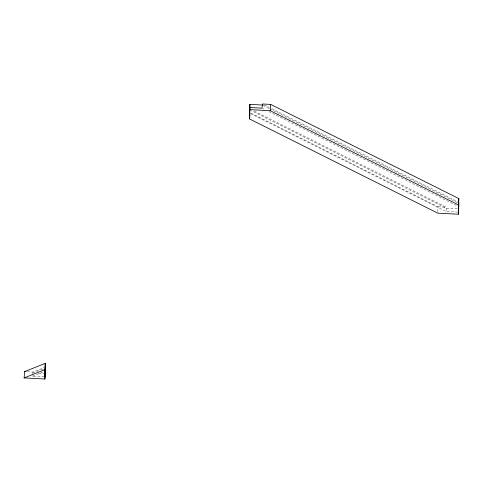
<?xml version="1.0" encoding="UTF-8"?>
<svg xmlns="http://www.w3.org/2000/svg" width="483" height="483" viewBox="0 0 483 483"><rect width="100%" height="100%" fill="white"/><g stroke="black" fill="none" stroke-linecap="round" stroke-linejoin="round"><path stroke-width="0.36" stroke-dasharray="2.42 1.81" d="M44.351 376.885L32.615 376.257L32.759 374.156M32.808 373.456L32.904 372.049L43.935 367.66M437.785 211.717L438.129 206.815L250.707 112.998M457.89 212.091L446.147 211.463L446.443 207.261L253.352 110.601M32.832 373.105L43.862 368.71M32.615 376.257L44.327 371.584M438.129 206.815L446.443 207.261M457.377 208.898L446.37 208.312L251.263 110.643M27.362 371.753L32.904 372.049M38.7 373.413L43.838 373.691M264.412 104.986L269.122 107.347M271.814 108.693L457.504 201.64M262.994 105.366L269.049 108.397M269.725 108.729L457.431 202.691M262.776 108.518L264.123 109.188M268.832 111.549L457.884 206.181M250.369 113.463L446.147 211.463"/><path stroke-width="0.72" d="M45.239 368.161L44.937 379.022L24.15 377.911L24.591 371.608L45.269 363.367L45.088 376.921M44.937 379.022L44.828 369.676L45.269 363.367M458.778 203.367L458.476 214.235L437.689 213.124L249.59 118.963L249.85 104.358L262.323 105.028M249.94 109.623L249.693 113.125L249.626 107.516L262.1 108.18L262.396 103.978L270.709 104.419L458.808 198.573L458.621 212.128M249.59 118.963L249.934 114.06M458.476 214.235L458.367 204.883L270.269 110.728L270.709 104.419M458.367 204.883L458.808 198.573M24.15 377.911L44.828 369.676M249.482 109.617L270.269 110.728M24.591 371.608L25.979 371.681M249.85 104.358L249.916 109.973"/></g></svg>
